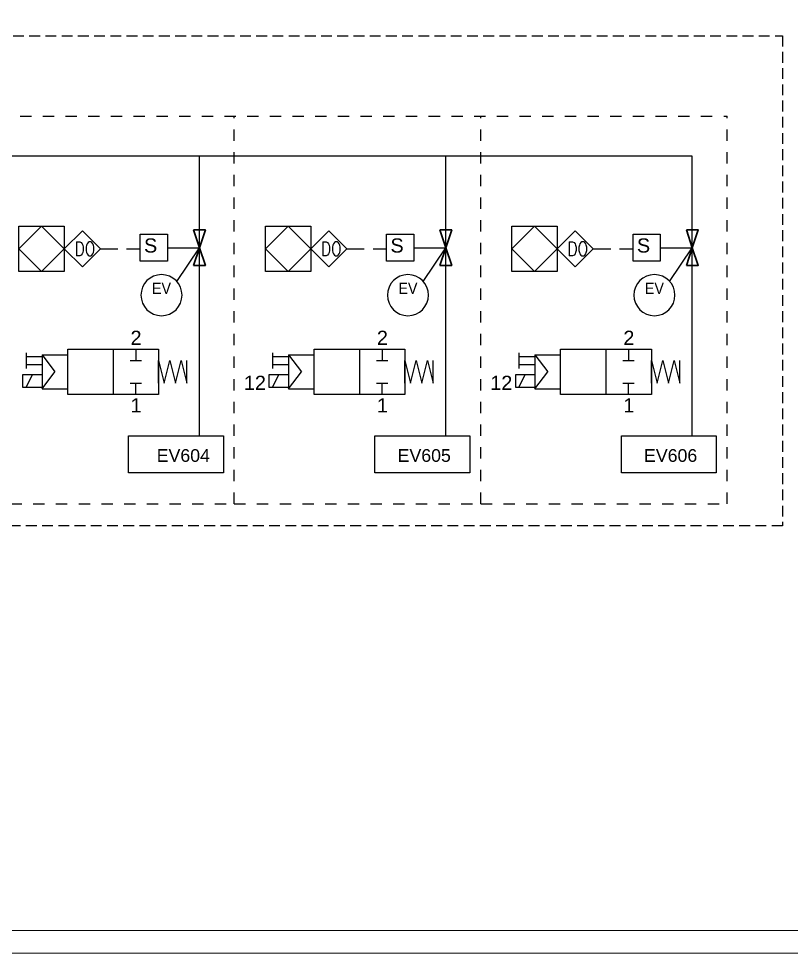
# Model space of a CAD drawing. Header units: millimetres. Extents: x 256 to 2599, y 626 to 1192.
# Drawn here: x 2140.4 to 2276.6, y 626 to 790.8 of the extents above; entities that cross this region are included whole.
import ezdxf
from ezdxf.enums import TextEntityAlignment as Align

# ---------------------------------------------------------------- set-up
doc = ezdxf.new("R2010")
doc.units = ezdxf.units.MM
for name, pattern in [('AM_ISO08W050', [18, 12, -1.5, 3, -1.5]), ('DASHEDTHIN0', [4, 2, -2]), ('HIDDEN', [9.525, 6.35, -3.175])]:
    doc.linetypes.add(name, pattern=pattern)
doc.layers.add('-Aria', color=7, linetype='Continuous', lineweight=30)
for name, color, linetype in [('10', 1, 'AM_ISO08W050'), ('Aria compressa', 140, 'Continuous'), ('Tag', 7, 'Continuous')]:
    doc.layers.add(name, color=color, linetype=linetype)
doc.styles.add('ARIAL_090', font='arial.ttf', dxfattribs={"width": 0.9})
doc.styles.add('PNP_LTYPE', font='txt.shx')
doc.styles.add('SIMPLEX', font='SIMPLEX', dxfattribs={"width": 0.8})
doc.styles.get("Standard").update_dxf_attribs({"font": 'arial.ttf'})
doc.linetypes.add('ISO-GENERAL', pattern='A,5,["/",PNP_LTYPE,S=1.5,R=0,X=0,Y=-0.75],-0.0001', length=5.0001)

# ---------------------------------------------------------------- blocks, each defined once
blk = doc.blocks.new('h3083')
for p, q in [((0, 8), (8, 8)), ((0, 0), (0, 8)), ((8, 8), (8, 0)), ((8, 0), (0, 0))]:
    blk.add_line(p, q)
blk = doc.blocks.new('*U27')
at = {"color": 0, "linetype": 'ByBlock', "lineweight": -2}
for start, end in [(0, 180), (180, 0)]:
    blk.add_arc((0, 0), 5, start, end, dxfattribs=at)
at = {"color": 0, "linetype": 'ByBlock', "lineweight": -2, "width": 0.9}
for tag, p in [('#(TargetObject.Type)', (0, 1.65)), ('#(TargetObject.LoopNumber)', (0, -1.65))]:
    blk.add_attdef(tag, text='', height=2.5, dxfattribs=at).set_placement(p, align=Align.MIDDLE_CENTER)
blk = doc.blocks.new('h3090')
for p, q in [((5.656854, 5.656854), (0, 0)), ((11.313708, 0), (5.656854, 5.656854)), ((0, 0), (5.656854, -5.656854)), ((5.656854, -5.656854), (11.313708, 0))]:
    blk.add_line(p, q)
blk = doc.blocks.new('do')
at = {"layer": 'Tag', "xscale": 0.5625, "yscale": 0.5625, "zscale": 0.5625}
blk.add_blockref('h3090', (1762.23, 791.36), dxfattribs=at)
blk.add_attdef('TEXT', (1763.61, 790.42), '', height=1.93)
blk = doc.blocks.new('h5010')
for p, q in [((-4, -2), (-4, 2)), ((0, 1), (-4, 1)), ((0, -1), (-4, -1))]:
    blk.add_line(p, q)
blk = doc.blocks.new('h5100')
for p, q in [((-6, -2), (-6, 2)), ((-6, 2), (0, 2)), ((-5, -2), (-3, 2)), ((0, -2), (-6, -2))]:
    blk.add_line(p, q)
blk = doc.blocks.new('h5081')
at = {"linetype": 'Continuous'}
blk.add_lwpolyline([(0, -2), (0, 2), (1, -2), (2, 2), (3, -2), (4, 2), (5, -2), (5, 2)], dxfattribs=at)
blk = doc.blocks.new('h7v22a')
for p, q in [((8, 8), (8, 6)), ((8, 8), (8, 6)), ((7, 6), (9, 6)), ((7, 2), (9, 2)), ((8, 0), (8, 2)), ((8, 0), (8, 2))]:
    blk.add_line(p, q)
blk.add_lwpolyline([(0, 8, 0, 1, 0), (0, 6, 0, 0, 0), (0, 0, 0, 0, 0)], format="xyseb")
blk.add_lwpolyline([(-4, 0), (-4, 8), (12, 8), (12, 0)], close=True)
blk.add_lwpolyline([(4, 8), (4, 0)])

msp = doc.modelspace()

# ---------------------------------------------------------------- linework, layer by layer
at = {"layer": '-Aria'}
for points in [[(2171.25, 753.53), (2173.34, 753.53), (2172.29, 750.4)], [(2214.68, 753.53), (2216.77, 753.53), (2215.73, 750.4)], [(2258.12, 753.53), (2260.21, 753.53), (2259.17, 750.4)], [(2171.25, 747.26), (2173.34, 747.26), (2172.29, 750.4)], [(2214.68, 747.26), (2216.77, 747.26), (2215.73, 750.4)], [(2258.12, 747.26), (2260.21, 747.26), (2259.17, 750.4)]]:
    msp.add_lwpolyline(points, close=True, dxfattribs=at)
at = {"lineweight": 20}
for points in [[(1757.73, 625.96), (1757.73, 1159.96), (2598.73, 1159.96), (2598.73, 625.96)], [(1772.35, 629.96), (1772.35, 1155.96), (2594.73, 1155.96), (2594.73, 629.96)]]:
    msp.add_lwpolyline(points, close=True, dxfattribs=at)
at = {"layer": '10', "color": 0, "linetype": 'HIDDEN', "ltscale": 0.3}
msp.add_lwpolyline([(1933.71, 701.37), (1933.71, 787.77), (2275.07, 787.77), (2275.07, 701.37)], close=True, dxfattribs=at)
at = {"layer": 'Aria compressa', "linetype": 'ISO-GENERAL'}
for p, q in [((2259.17, 766.56), (1995.38, 766.56)), ((2172.29, 717.21), (2172.29, 766.56)), ((2215.73, 717.21), (2215.73, 766.56)), ((2259.17, 717.21), (2259.17, 766.56))]:
    msp.add_line(p, q, dxfattribs=at)
at = {"layer": 'Tag', "linetype": 'DASHEDTHIN0'}
for p, q in [((2004.7, 773.59), (2265.32, 773.59)), ((2178.44, 705.23), (2178.44, 773.59)), ((2221.88, 705.23), (2221.88, 773.59)), ((2265.32, 705.23), (2265.32, 773.59)), ((2135.01, 705.23), (2178.44, 705.23)), ((2178.44, 705.23), (2221.88, 705.23)), ((2221.88, 705.23), (2265.32, 705.23))]:
    msp.add_line(p, q, dxfattribs=at)
at = {"layer": 'Tag'}
for p, q in [((2140.48, 750.22), (2144.48, 754.22)), ((2144.48, 754.22), (2148.48, 750.22)), ((2183.92, 750.22), (2187.92, 754.22)), ((2187.92, 754.22), (2191.92, 750.22)), ((2227.36, 750.22), (2231.36, 754.22)), ((2231.36, 754.22), (2235.36, 750.22)), ((2144.48, 746.22), (2140.48, 750.22)), ((2148.48, 750.22), (2144.48, 746.22)), ((2154.85, 750.22), (2157.92, 750.22)), ((2159.46, 750.22), (2161.85, 750.22)), ((2166.64, 750.4), (2172.29, 750.4)), ((2168.31, 744.45), (2172.29, 750.4)), ((2187.92, 746.22), (2183.92, 750.22)), ((2191.92, 750.22), (2187.92, 746.22)), ((2198.28, 750.22), (2201.36, 750.22)), ((2202.9, 750.22), (2205.28, 750.22)), ((2210.08, 750.4), (2215.73, 750.4)), ((2211.75, 744.45), (2215.73, 750.4)), ((2231.36, 746.22), (2227.36, 750.22)), ((2235.36, 750.22), (2231.36, 746.22)), ((2241.72, 750.22), (2244.8, 750.22)), ((2246.33, 750.22), (2248.72, 750.22)), ((2253.51, 750.4), (2259.17, 750.4)), ((2255.18, 744.45), (2259.17, 750.4)), ((2144.56, 731.5), (2149.08, 731.5)), ((2144.56, 731.5), (2146.82, 728.49)), ((2144.56, 731.5), (2144.56, 725.49)), ((2187.99, 731.5), (2192.52, 731.5)), ((2187.99, 731.5), (2190.26, 728.49)), ((2187.99, 731.5), (2187.99, 725.49)), ((2231.43, 731.5), (2235.95, 731.5)), ((2231.43, 731.5), (2233.69, 728.49)), ((2231.43, 731.5), (2231.43, 725.49)), ((2144.56, 725.49), (2146.82, 728.49)), ((2187.99, 725.49), (2190.26, 728.49)), ((2231.43, 725.49), (2233.69, 728.49)), ((2144.56, 725.49), (2149.08, 725.49)), ((2187.99, 725.49), (2192.52, 725.49)), ((2231.43, 725.49), (2235.95, 725.49))]:
    msp.add_line(p, q, dxfattribs=at)
for points in [[(2161.85, 752.78), (2166.64, 752.78), (2166.64, 748.02), (2161.85, 748.02)], [(2205.28, 752.78), (2210.08, 752.78), (2210.08, 748.02), (2205.28, 748.02)], [(2248.72, 752.78), (2253.51, 752.78), (2253.51, 748.02), (2248.72, 748.02)], [(2159.8, 717.21), (2176.51, 717.21), (2176.51, 710.67), (2159.8, 710.67)], [(2203.24, 717.21), (2219.95, 717.21), (2219.95, 710.67), (2203.24, 710.67)], [(2246.67, 717.21), (2263.39, 717.21), (2263.39, 710.67), (2246.67, 710.67)]]:
    msp.add_lwpolyline(points, close=True, dxfattribs=at)

# ---------------------------------------------------------------- block references
for name, p in [('h3083', (2140.48, 746.22)), ('do', (386.25, -41.14)), ('h3083', (2183.92, 746.22)), ('do', (429.69, -41.14)), ('h3083', (2227.36, 746.22)), ('do', (473.13, -41.14)), ('h7v22a', (2153.08, 724.49)), ('h7v22a', (2196.52, 724.49)), ('h7v22a', (2239.95, 724.49)), ('h5081', (2165.08, 728.49)), ('h5081', (2208.52, 728.49)), ('h5081', (2251.95, 728.49))]:
    msp.add_blockref(name, p, dxfattribs=at)
ref = msp.add_blockref('*U27', (2165.61, 742.03), dxfattribs=dict(at, xscale=0.7246990090098623, yscale=0.7246990090098623, zscale=0.7246990090098623))
ref.add_attrib('#(TargetObject.Type)', 'EV', dxfattribs={"layer": '0', "color": 0, "linetype": 'ByBlock', "lineweight": -2, "ltscale": 2, "height": 2, "style": 'ARIAL_090', "width": 0.9}).set_placement((2165.61, 743.23), align=Align.MIDDLE)
ref = msp.add_blockref('*U27', (2209.05, 742.03), dxfattribs=dict(at, xscale=0.7246990090098623, yscale=0.7246990090098623, zscale=0.7246990090098623))
ref.add_attrib('#(TargetObject.Type)', 'EV', dxfattribs={"layer": '0', "color": 0, "linetype": 'ByBlock', "lineweight": -2, "ltscale": 2, "height": 2, "style": 'ARIAL_090', "width": 0.9}).set_placement((2209.05, 743.23), align=Align.MIDDLE)
ref = msp.add_blockref('*U27', (2252.49, 742.03), dxfattribs=dict(at, xscale=0.7246990090098623, yscale=0.7246990090098623, zscale=0.7246990090098623))
ref.add_attrib('#(TargetObject.Type)', 'EV', dxfattribs={"layer": '0', "color": 0, "linetype": 'ByBlock', "lineweight": -2, "ltscale": 2, "height": 2, "style": 'ARIAL_090', "width": 0.9}).set_placement((2252.49, 743.23), align=Align.MIDDLE)
for name, p, xscale, yscale, zscale in [('h5010', (2144.56, 730.46), 0.6910935187972441, 0.6910935187972441, 0.6910935187972441), ('h5010', (2187.99, 730.46), 0.6910935187972441, 0.6910935187972441, 0.6910935187972441), ('h5010', (2231.43, 730.46), 0.6910935187972441, 0.6910935187972441, 0.6910935187972441), ('h5100', (2144.56, 726.9), 0.5644755883135238, 0.5644755883135238, 0.5644755883135238), ('h5100', (2187.99, 726.9), 0.5644755883135238, 0.5644755883135238, 0.5644755883135238), ('h5100', (2231.43, 726.9), 0.5644755883135238, 0.5644755883135238, 0.5644755883135238)]:
    msp.add_blockref(name, p, dxfattribs=dict(at, xscale=xscale, yscale=yscale, zscale=zscale))

# ---------------------------------------------------------------- texts
at = {"layer": 'Tag', "char_height": 2.5, "attachment_point": 1}
for s, width, insert in [('S', 3.584, (2162.53, 752.04)), ('S', 3.584, (2205.97, 752.04)), ('S', 3.584, (2249.41, 752.04)), ('2', 2.8337, (2160.15, 735.76)), ('2', 2.8337, (2203.58, 735.76)), ('2', 2.8337, (2247.02, 735.76)), ('12', 3.0385, (2180.13, 727.82)), ('12', 3.0385, (2223.56, 727.82)), ('1', 3.0385, (2160.15, 723.85)), ('1', 3.0385, (2203.58, 723.85)), ('1', 3.0385, (2247.02, 723.85))]:
    msp.add_mtext_dynamic_manual_height_columns(s, width=width, gutter_width=12.5, heights=[0], dxfattribs=dict(at, insert=insert))
at = {"layer": 'Tag', "char_height": 2.5, "attachment_point": 1, "style": 'SIMPLEX'}
for insert in [(2150.26, 751.45), (2193.69, 751.45), (2237.13, 751.45)]:
    msp.add_mtext_dynamic_manual_height_columns('DO', width=3.182, gutter_width=12.5, heights=[0], dxfattribs=dict(at, insert=insert))
at = {"layer": 'Tag', "char_height": 2.2356, "attachment_point": 1}
for s, insert, width in [('\\pxqc;EV604', (2165.08, 714.87), 8.7509), ('\\pxqc;EV605', (2208.52, 714.87), 6.804), ('\\pxqc;EV606', (2251.95, 714.87), 6.804)]:
    msp.add_mtext(s, dxfattribs=dict(at, insert=insert, width=width))

doc.saveas('drawing.dxf')
